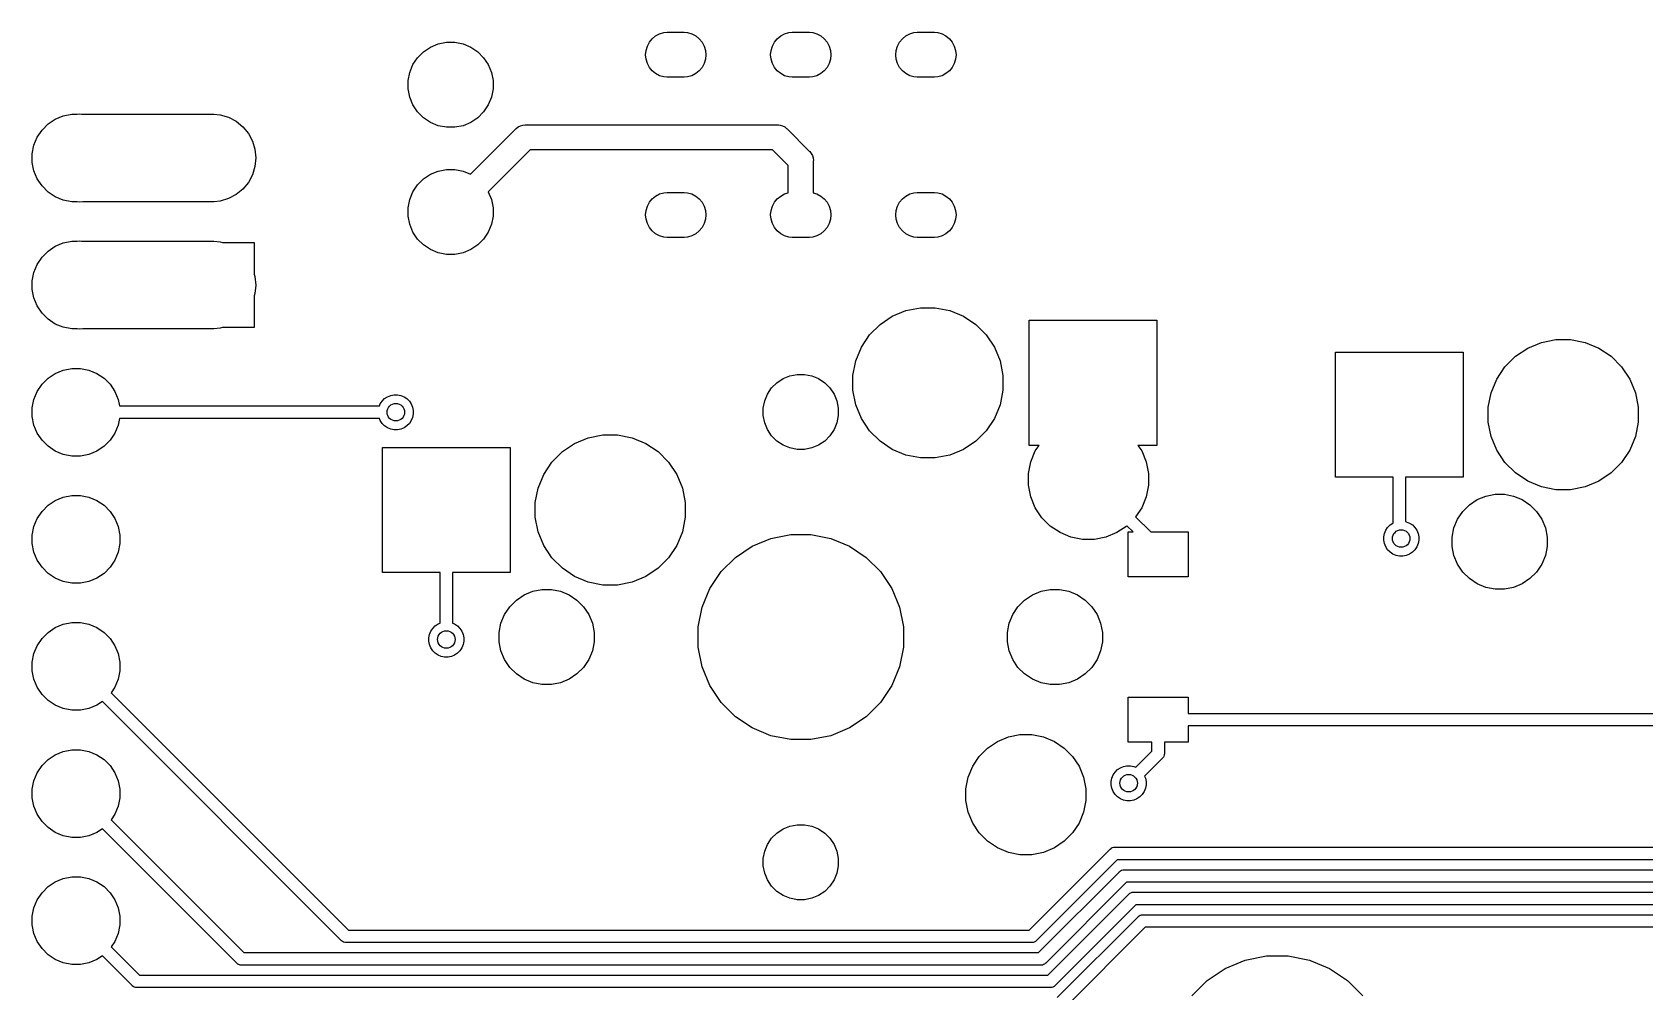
# Model space of a CAD drawing. Extents: x 70 to 347, y -163 to -55.
# Drawn here: x 88.3 to 120.53, y -74.47 to -55.3 of the extents above; entities that cross this region are included whole.
import ezdxf

# ---------------------------------------------------------------- set-up
doc = ezdxf.new("R2010")
doc.units = 0
doc.layers.add('BLACK', color=7, linetype='CONTINUOUS')

msp = doc.modelspace()

# ---------------------------------------------------------------- linework, layer by layer
at = {"layer": 'BLACK', "linetype": 'CONTINUOUS'}
for p, q in [((100.631, -55.4988), (100.688, -55.4303)), ((100.688, -55.4303), (100.756, -55.374)), ((100.756, -55.374), (100.834, -55.3322)), ((100.834, -55.3322), (100.919, -55.3065)), ((100.919, -55.3065), (100.985, -55.3)), ((100.985, -55.3), (101.329, -55.3)), ((101.329, -55.3), (101.396, -55.3065)), ((101.396, -55.3065), (101.48, -55.3322)), ((101.48, -55.3322), (101.559, -55.374)), ((101.559, -55.374), (101.627, -55.4303)), ((101.627, -55.4303), (101.683, -55.4988)), ((103.131, -55.4988), (103.188, -55.4303)), ((103.188, -55.4303), (103.256, -55.374)), ((103.256, -55.374), (103.334, -55.3322)), ((103.334, -55.3322), (103.419, -55.3065)), ((103.419, -55.3065), (103.485, -55.3)), ((103.485, -55.3), (103.829, -55.3)), ((103.829, -55.3), (103.896, -55.3065)), ((103.896, -55.3065), (103.98, -55.3322)), ((103.98, -55.3322), (104.059, -55.374)), ((104.059, -55.374), (104.127, -55.4303)), ((104.127, -55.4303), (104.183, -55.4988)), ((105.631, -55.4988), (105.688, -55.4303)), ((105.688, -55.4303), (105.756, -55.374)), ((105.756, -55.374), (105.834, -55.3322)), ((105.834, -55.3322), (105.919, -55.3065)), ((105.919, -55.3065), (105.985, -55.3)), ((105.985, -55.3), (106.329, -55.3)), ((106.329, -55.3), (106.396, -55.3065)), ((106.396, -55.3065), (106.48, -55.3322)), ((106.48, -55.3322), (106.559, -55.374)), ((106.559, -55.374), (106.627, -55.4303)), ((106.627, -55.4303), (106.683, -55.4988)), ((95.9972, -55.8082), (96.1155, -55.6898)), ((96.1155, -55.6898), (96.2548, -55.5967)), ((96.2548, -55.5967), (96.4095, -55.5327)), ((96.4095, -55.5327), (96.5737, -55.5)), ((96.5737, -55.5), (96.7411, -55.5)), ((96.7411, -55.5), (96.9053, -55.5327)), ((96.9053, -55.5327), (97.06, -55.5967)), ((97.06, -55.5967), (97.1992, -55.6898)), ((97.1992, -55.6898), (97.3176, -55.8082)), ((100.555, -55.75), (100.564, -55.6618)), ((100.564, -55.8382), (100.555, -55.75)), ((100.564, -55.6618), (100.59, -55.577)), ((100.59, -55.577), (100.631, -55.4988)), ((101.683, -55.4988), (101.725, -55.577)), ((101.725, -55.577), (101.751, -55.6618)), ((101.751, -55.6618), (101.76, -55.75)), ((101.76, -55.75), (101.751, -55.8382)), ((103.055, -55.75), (103.064, -55.6618)), ((103.064, -55.8382), (103.055, -55.75)), ((103.064, -55.6618), (103.09, -55.577)), ((103.09, -55.577), (103.131, -55.4988)), ((104.183, -55.4988), (104.225, -55.577)), ((104.225, -55.577), (104.251, -55.6618)), ((104.251, -55.6618), (104.26, -55.75)), ((104.26, -55.75), (104.251, -55.8382)), ((105.555, -55.75), (105.564, -55.6618)), ((105.564, -55.8382), (105.555, -55.75)), ((105.564, -55.6618), (105.59, -55.577)), ((105.59, -55.577), (105.631, -55.4988)), ((106.683, -55.4988), (106.725, -55.577)), ((106.725, -55.577), (106.751, -55.6618)), ((106.751, -55.6618), (106.76, -55.75)), ((106.76, -55.75), (106.751, -55.8382)), ((95.8401, -56.1021), (95.9041, -55.9474)), ((95.9041, -55.9474), (95.9972, -55.8082)), ((97.3176, -55.8082), (97.4106, -55.9474)), ((97.4106, -55.9474), (97.4747, -56.1021)), ((100.59, -55.923), (100.564, -55.8382)), ((100.631, -56.0012), (100.59, -55.923)), ((100.688, -56.0697), (100.631, -56.0012)), ((100.756, -56.126), (100.688, -56.0697)), ((101.627, -56.0697), (101.559, -56.126)), ((101.683, -56.0012), (101.627, -56.0697)), ((101.725, -55.923), (101.683, -56.0012)), ((101.751, -55.8382), (101.725, -55.923)), ((103.09, -55.923), (103.064, -55.8382)), ((103.131, -56.0012), (103.09, -55.923)), ((103.188, -56.0697), (103.131, -56.0012)), ((103.256, -56.126), (103.188, -56.0697)), ((104.127, -56.0697), (104.059, -56.126)), ((104.183, -56.0012), (104.127, -56.0697)), ((104.225, -55.923), (104.183, -56.0012)), ((104.251, -55.8382), (104.225, -55.923)), ((105.59, -55.923), (105.564, -55.8382)), ((105.631, -56.0012), (105.59, -55.923)), ((105.688, -56.0697), (105.631, -56.0012)), ((105.756, -56.126), (105.688, -56.0697)), ((106.627, -56.0697), (106.559, -56.126)), ((106.683, -56.0012), (106.627, -56.0697)), ((106.725, -55.923), (106.683, -56.0012)), ((106.751, -55.8382), (106.725, -55.923)), ((95.8074, -56.2663), (95.8401, -56.1021)), ((95.8074, -56.4337), (95.8074, -56.2663)), ((97.4747, -56.1021), (97.5074, -56.2663)), ((97.5074, -56.2663), (97.5074, -56.4337)), ((100.834, -56.1678), (100.756, -56.126)), ((100.919, -56.1935), (100.834, -56.1678)), ((100.985, -56.2), (100.919, -56.1935)), ((101.329, -56.2), (100.985, -56.2)), ((101.396, -56.1935), (101.329, -56.2)), ((101.48, -56.1678), (101.396, -56.1935)), ((101.559, -56.126), (101.48, -56.1678)), ((103.334, -56.1678), (103.256, -56.126)), ((103.419, -56.1935), (103.334, -56.1678)), ((103.485, -56.2), (103.419, -56.1935)), ((103.829, -56.2), (103.485, -56.2)), ((103.896, -56.1935), (103.829, -56.2)), ((103.98, -56.1678), (103.896, -56.1935)), ((104.059, -56.126), (103.98, -56.1678)), ((105.834, -56.1678), (105.756, -56.126)), ((105.919, -56.1935), (105.834, -56.1678)), ((105.985, -56.2), (105.919, -56.1935)), ((106.329, -56.2), (105.985, -56.2)), ((106.396, -56.1935), (106.329, -56.2)), ((106.48, -56.1678), (106.396, -56.1935)), ((106.559, -56.126), (106.48, -56.1678)), ((95.8401, -56.5979), (95.8074, -56.4337)), ((95.9041, -56.7526), (95.8401, -56.5979)), ((97.4747, -56.5979), (97.4106, -56.7526)), ((97.5074, -56.4337), (97.4747, -56.5979)), ((88.6128, -57.133), (88.7563, -57.0371)), ((88.7563, -57.0371), (88.9158, -56.9711)), ((88.9158, -56.9711), (89.0851, -56.9374)), ((89.0851, -56.9374), (89.1708, -56.9374)), ((89.1708, -56.9374), (89.1962, -56.9349)), ((89.1962, -56.9349), (89.2392, -56.9307)), ((89.1962, -56.9349), (89.1962, -56.9349)), ((89.2392, -56.9307), (89.2823, -56.9349)), ((89.2823, -56.9349), (91.9254, -56.9349)), ((91.9254, -56.9349), (92.0542, -56.9476)), ((92.0542, -56.9476), (92.2194, -56.9977)), ((92.2194, -56.9977), (92.3716, -57.0791)), ((95.9972, -56.8918), (95.9041, -56.7526)), ((96.1155, -57.0102), (95.9972, -56.8918)), ((96.2548, -57.1033), (96.1155, -57.0102)), ((97.1992, -57.0102), (97.06, -57.1033)), ((97.3176, -56.8918), (97.1992, -57.0102)), ((97.4106, -56.7526), (97.3176, -56.8918)), ((88.3948, -57.3986), (88.4907, -57.2551)), ((88.4907, -57.2551), (88.6128, -57.133)), ((92.3716, -57.0791), (92.505, -57.1886)), ((92.505, -57.1886), (92.6145, -57.322)), ((92.6145, -57.322), (92.6959, -57.4742)), ((96.4095, -57.1673), (96.2548, -57.1033)), ((96.5737, -57.2), (96.4095, -57.1673)), ((96.7411, -57.2), (96.5737, -57.2)), ((96.9053, -57.1673), (96.7411, -57.2)), ((97.06, -57.1033), (96.9053, -57.1673)), ((97.058, -58.1359), (97.9619, -57.2319)), ((97.9619, -57.2319), (97.9698, -57.2224)), ((97.9698, -57.2224), (98.0078, -57.1911)), ((98.0078, -57.1911), (98.0513, -57.1679)), ((98.0513, -57.1679), (98.0545, -57.1669)), ((98.0545, -57.1669), (98.0984, -57.1536)), ((98.0984, -57.1536), (98.1474, -57.1488)), ((98.1474, -57.1488), (98.1597, -57.15)), ((98.1597, -57.15), (103.184, -57.15)), ((103.184, -57.15), (103.196, -57.1488)), ((103.196, -57.1488), (103.209, -57.15)), ((103.209, -57.15), (103.245, -57.1536)), ((103.245, -57.1536), (103.293, -57.1679)), ((103.293, -57.1679), (103.336, -57.1911)), ((103.336, -57.1911), (103.374, -57.2224)), ((103.374, -57.2224), (103.382, -57.2319)), ((103.382, -57.2319), (103.825, -57.6755)), ((88.2951, -57.7274), (88.3288, -57.5581)), ((88.3288, -57.5581), (88.3948, -57.3986)), ((92.6959, -57.4742), (92.746, -57.6394)), ((92.746, -57.6394), (92.7629, -57.8112)), ((98.2509, -57.65), (97.4115, -58.4894)), ((103.093, -57.65), (98.2509, -57.65)), ((103.407, -57.9645), (103.093, -57.65)), ((103.825, -57.6755), (103.835, -57.6834)), ((103.835, -57.6834), (103.866, -57.721)), ((88.2951, -57.9), (88.2951, -57.7274)), ((88.3288, -58.0693), (88.2951, -57.9)), ((92.746, -57.983), (92.6959, -58.1482)), ((92.7629, -57.8112), (92.746, -57.983)), ((103.407, -58.5101), (103.407, -57.9645)), ((103.866, -57.721), (103.866, -57.7214)), ((103.866, -57.7214), (103.889, -57.7649)), ((103.889, -57.7649), (103.904, -57.812)), ((103.904, -57.812), (103.909, -57.861)), ((103.909, -57.861), (103.907, -57.8733)), ((103.907, -57.8733), (103.907, -58.5101)), ((88.3948, -58.2288), (88.3288, -58.0693)), ((88.4907, -58.3723), (88.3948, -58.2288)), ((92.6145, -58.3004), (92.505, -58.4338)), ((92.6959, -58.1482), (92.6145, -58.3004)), ((95.9972, -58.3482), (96.1155, -58.2298)), ((96.1155, -58.2298), (96.2548, -58.1367)), ((96.2548, -58.1367), (96.4095, -58.0727)), ((96.4095, -58.0727), (96.5737, -58.04)), ((96.5737, -58.04), (96.7411, -58.04)), ((96.7411, -58.04), (96.9053, -58.0727)), ((96.9053, -58.0727), (97.058, -58.1359)), ((88.6128, -58.4944), (88.4907, -58.3723)), ((88.7563, -58.5903), (88.6128, -58.4944)), ((88.9158, -58.6563), (88.7563, -58.5903)), ((89.0851, -58.69), (88.9158, -58.6563)), ((92.2194, -58.6247), (92.0542, -58.6748)), ((92.3716, -58.5433), (92.2194, -58.6247)), ((92.505, -58.4338), (92.3716, -58.5433)), ((95.8074, -58.8063), (95.8401, -58.6421)), ((95.8401, -58.6421), (95.9041, -58.4874)), ((95.9041, -58.4874), (95.9972, -58.3482)), ((97.4115, -58.4894), (97.4747, -58.6421)), ((97.4747, -58.6421), (97.5074, -58.8063)), ((100.631, -58.6988), (100.688, -58.6303)), ((100.688, -58.6303), (100.756, -58.574)), ((100.756, -58.574), (100.834, -58.5322)), ((100.834, -58.5322), (100.919, -58.5065)), ((100.919, -58.5065), (100.985, -58.5)), ((100.985, -58.5), (101.329, -58.5)), ((101.329, -58.5), (101.396, -58.5065)), ((101.396, -58.5065), (101.48, -58.5322)), ((101.48, -58.5322), (101.559, -58.574)), ((101.559, -58.574), (101.627, -58.6303)), ((101.627, -58.6303), (101.683, -58.6988)), ((103.131, -58.6988), (103.188, -58.6303)), ((103.188, -58.6303), (103.256, -58.574)), ((103.256, -58.574), (103.334, -58.5322)), ((103.334, -58.5322), (103.407, -58.5101)), ((103.907, -58.5101), (103.98, -58.5322)), ((103.98, -58.5322), (104.059, -58.574)), ((104.059, -58.574), (104.127, -58.6303)), ((104.127, -58.6303), (104.183, -58.6988)), ((105.631, -58.6988), (105.688, -58.6303)), ((105.688, -58.6303), (105.756, -58.574)), ((105.756, -58.574), (105.834, -58.5322)), ((105.834, -58.5322), (105.919, -58.5065)), ((105.919, -58.5065), (105.985, -58.5)), ((105.985, -58.5), (106.329, -58.5)), ((106.329, -58.5), (106.396, -58.5065)), ((106.396, -58.5065), (106.48, -58.5322)), ((106.48, -58.5322), (106.559, -58.574)), ((106.559, -58.574), (106.627, -58.6303)), ((106.627, -58.6303), (106.683, -58.6988)), ((89.1937, -58.69), (89.0851, -58.69)), ((89.2367, -58.6942), (89.1937, -58.69)), ((89.3051, -58.6875), (89.2367, -58.6942)), ((91.9254, -58.6875), (89.3051, -58.6875)), ((92.0542, -58.6748), (91.9254, -58.6875)), ((95.8074, -58.9737), (95.8074, -58.8063)), ((95.8401, -59.1379), (95.8074, -58.9737)), ((97.5074, -58.9737), (97.4747, -59.1379)), ((97.5074, -58.8063), (97.5074, -58.9737)), ((100.555, -58.95), (100.564, -58.8618)), ((100.564, -59.0382), (100.555, -58.95)), ((100.564, -58.8618), (100.59, -58.777)), ((100.59, -58.777), (100.631, -58.6988)), ((101.683, -58.6988), (101.725, -58.777)), ((101.725, -58.777), (101.751, -58.8618)), ((101.751, -58.8618), (101.76, -58.95)), ((101.76, -58.95), (101.751, -59.0382)), ((103.055, -58.95), (103.064, -58.8618)), ((103.064, -59.0382), (103.055, -58.95)), ((103.064, -58.8618), (103.09, -58.777)), ((103.09, -58.777), (103.131, -58.6988)), ((104.183, -58.6988), (104.225, -58.777)), ((104.225, -58.777), (104.251, -58.8618)), ((104.251, -58.8618), (104.26, -58.95)), ((104.26, -58.95), (104.251, -59.0382)), ((105.555, -58.95), (105.564, -58.8618)), ((105.564, -59.0382), (105.555, -58.95)), ((105.564, -58.8618), (105.59, -58.777)), ((105.59, -58.777), (105.631, -58.6988)), ((106.683, -58.6988), (106.725, -58.777)), ((106.725, -58.777), (106.751, -58.8618)), ((106.751, -58.8618), (106.76, -58.95)), ((106.76, -58.95), (106.751, -59.0382)), ((95.9041, -59.2926), (95.8401, -59.1379)), ((95.9972, -59.4318), (95.9041, -59.2926)), ((97.4106, -59.2926), (97.3176, -59.4318)), ((97.4747, -59.1379), (97.4106, -59.2926)), ((100.59, -59.123), (100.564, -59.0382)), ((100.631, -59.2012), (100.59, -59.123)), ((100.688, -59.2697), (100.631, -59.2012)), ((100.756, -59.326), (100.688, -59.2697)), ((101.627, -59.2697), (101.559, -59.326)), ((101.683, -59.2012), (101.627, -59.2697)), ((101.725, -59.123), (101.683, -59.2012)), ((101.751, -59.0382), (101.725, -59.123)), ((103.09, -59.123), (103.064, -59.0382)), ((103.131, -59.2012), (103.09, -59.123)), ((103.188, -59.2697), (103.131, -59.2012)), ((103.256, -59.326), (103.188, -59.2697)), ((104.127, -59.2697), (104.059, -59.326)), ((104.183, -59.2012), (104.127, -59.2697)), ((104.225, -59.123), (104.183, -59.2012)), ((104.251, -59.0382), (104.225, -59.123)), ((105.59, -59.123), (105.564, -59.0382)), ((105.631, -59.2012), (105.59, -59.123)), ((105.688, -59.2697), (105.631, -59.2012)), ((105.756, -59.326), (105.688, -59.2697)), ((106.627, -59.2697), (106.559, -59.326)), ((106.683, -59.2012), (106.627, -59.2697)), ((106.725, -59.123), (106.683, -59.2012)), ((106.751, -59.0382), (106.725, -59.123)), ((88.6128, -59.673), (88.7563, -59.5771)), ((88.7563, -59.5771), (88.9158, -59.5111)), ((88.9158, -59.5111), (89.0851, -59.4774)), ((89.0851, -59.4774), (89.1708, -59.4774)), ((89.1708, -59.4774), (89.1962, -59.4749)), ((89.1962, -59.4749), (89.2392, -59.4707)), ((89.1962, -59.4749), (89.1962, -59.4749)), ((89.2392, -59.4707), (89.2823, -59.4749)), ((89.2823, -59.4749), (91.9254, -59.4749)), ((91.9254, -59.4749), (92.0542, -59.4876)), ((92.0542, -59.4876), (92.0991, -59.5012)), ((92.0991, -59.5012), (92.7324, -59.5012)), ((92.7324, -59.5012), (92.7324, -60.1345)), ((96.1155, -59.5502), (95.9972, -59.4318)), ((96.2548, -59.6433), (96.1155, -59.5502)), ((97.1992, -59.5502), (97.06, -59.6433)), ((97.3176, -59.4318), (97.1992, -59.5502)), ((100.834, -59.3678), (100.756, -59.326)), ((100.919, -59.3935), (100.834, -59.3678)), ((100.985, -59.4), (100.919, -59.3935)), ((101.329, -59.4), (100.985, -59.4)), ((101.396, -59.3935), (101.329, -59.4)), ((101.48, -59.3678), (101.396, -59.3935)), ((101.559, -59.326), (101.48, -59.3678)), ((103.334, -59.3678), (103.256, -59.326)), ((103.419, -59.3935), (103.334, -59.3678)), ((103.485, -59.4), (103.419, -59.3935)), ((103.829, -59.4), (103.485, -59.4)), ((103.896, -59.3935), (103.829, -59.4)), ((103.98, -59.3678), (103.896, -59.3935)), ((104.059, -59.326), (103.98, -59.3678)), ((105.834, -59.3678), (105.756, -59.326)), ((105.919, -59.3935), (105.834, -59.3678)), ((105.985, -59.4), (105.919, -59.3935)), ((106.329, -59.4), (105.985, -59.4)), ((106.396, -59.3935), (106.329, -59.4)), ((106.48, -59.3678), (106.396, -59.3935)), ((106.559, -59.326), (106.48, -59.3678)), ((88.3288, -60.0981), (88.3948, -59.9386)), ((88.3948, -59.9386), (88.4907, -59.7951)), ((88.4907, -59.7951), (88.6128, -59.673)), ((96.4095, -59.7073), (96.2548, -59.6433)), ((96.5737, -59.74), (96.4095, -59.7073)), ((96.7411, -59.74), (96.5737, -59.74)), ((96.9053, -59.7073), (96.7411, -59.74)), ((97.06, -59.6433), (96.9053, -59.7073)), ((88.2951, -60.2674), (88.3288, -60.0981)), ((88.2951, -60.44), (88.2951, -60.2674)), ((92.7324, -60.1345), (92.746, -60.1794)), ((92.746, -60.1794), (92.7629, -60.3512)), ((88.3288, -60.6093), (88.2951, -60.44)), ((92.746, -60.523), (92.7324, -60.5679)), ((92.7324, -60.5679), (92.7324, -61.2012)), ((92.7629, -60.3512), (92.746, -60.523)), ((88.3948, -60.7688), (88.3288, -60.6093)), ((88.4907, -60.9123), (88.3948, -60.7688)), ((88.6128, -61.0344), (88.4907, -60.9123)), ((105.487, -60.9769), (105.76, -60.8638)), ((105.76, -60.8638), (106.05, -60.8062)), ((106.05, -60.8062), (106.345, -60.8062)), ((106.345, -60.8062), (106.635, -60.8638)), ((106.635, -60.8638), (106.908, -60.9769)), ((88.7563, -61.1303), (88.6128, -61.0344)), ((88.9158, -61.1963), (88.7563, -61.1303)), ((89.0851, -61.23), (88.9158, -61.1963)), ((89.1937, -61.23), (89.0851, -61.23)), ((89.2367, -61.2342), (89.1937, -61.23)), ((89.3051, -61.2275), (89.2367, -61.2342)), ((91.9254, -61.2275), (89.3051, -61.2275)), ((92.0542, -61.2148), (91.9254, -61.2275)), ((92.0991, -61.2012), (92.0542, -61.2148)), ((92.7324, -61.2012), (92.0991, -61.2012)), ((105.032, -61.35), (105.241, -61.1411)), ((105.241, -61.1411), (105.487, -60.9769)), ((106.908, -60.9769), (107.154, -61.1411)), ((107.154, -61.1411), (107.363, -61.35)), ((108.224, -63.5562), (108.224, -61.0562)), ((108.224, -61.0562), (110.774, -61.0562)), ((110.774, -61.0562), (110.774, -63.5562)), ((104.868, -61.5957), (105.032, -61.35)), ((107.363, -61.35), (107.527, -61.5957)), ((118.187, -61.6119), (118.46, -61.4989)), ((118.46, -61.4989), (118.75, -61.4412)), ((118.75, -61.4412), (119.045, -61.4412)), ((119.045, -61.4412), (119.335, -61.4989)), ((119.335, -61.4989), (119.608, -61.6119)), ((104.697, -62.1585), (104.755, -61.8687)), ((104.755, -61.8687), (104.868, -61.5957)), ((107.527, -61.5957), (107.64, -61.8687)), ((107.64, -61.8687), (107.697, -62.1585)), ((114.347, -64.1912), (114.347, -61.6912)), ((114.347, -61.6912), (116.897, -61.6912)), ((116.897, -61.6912), (116.897, -64.1912)), ((117.732, -61.985), (117.941, -61.7761)), ((117.941, -61.7761), (118.187, -61.6119)), ((119.608, -61.6119), (119.854, -61.7761)), ((119.854, -61.7761), (120.063, -61.985)), ((88.6128, -62.213), (88.7563, -62.1171)), ((88.7563, -62.1171), (88.9158, -62.0511)), ((88.9158, -62.0511), (89.0851, -62.0174)), ((89.0851, -62.0174), (89.2577, -62.0174)), ((89.2577, -62.0174), (89.427, -62.0511)), ((89.427, -62.0511), (89.5865, -62.1171)), ((89.5865, -62.1171), (89.73, -62.213)), ((103.302, -62.2216), (103.439, -62.165)), ((103.439, -62.165), (103.584, -62.1362)), ((103.584, -62.1362), (103.731, -62.1362)), ((103.731, -62.1362), (103.876, -62.165)), ((103.876, -62.165), (104.013, -62.2216)), ((104.697, -62.4539), (104.697, -62.1585)), ((107.697, -62.1585), (107.697, -62.4539)), ((117.568, -62.2307), (117.732, -61.985)), ((120.063, -61.985), (120.227, -62.2307)), ((88.3288, -62.6381), (88.3948, -62.4786)), ((88.3948, -62.4786), (88.4907, -62.3351)), ((88.4907, -62.3351), (88.6128, -62.213)), ((89.73, -62.213), (89.8521, -62.3351)), ((89.8521, -62.3351), (89.948, -62.4786)), ((89.948, -62.4786), (90.014, -62.6381)), ((102.993, -62.5309), (103.075, -62.4081)), ((103.075, -62.4081), (103.179, -62.3036)), ((103.179, -62.3036), (103.302, -62.2216)), ((104.013, -62.2216), (104.135, -62.3036)), ((104.135, -62.3036), (104.24, -62.4081)), ((104.24, -62.4081), (104.322, -62.5309)), ((104.755, -62.7437), (104.697, -62.4539)), ((107.697, -62.4539), (107.64, -62.7437)), ((117.397, -62.7935), (117.455, -62.5037)), ((117.455, -62.5037), (117.568, -62.2307)), ((120.227, -62.2307), (120.34, -62.5037)), ((120.34, -62.5037), (120.397, -62.7935)), ((88.2951, -62.8074), (88.3288, -62.6381)), ((88.2951, -62.98), (88.2951, -62.8074)), ((90.014, -62.6381), (90.04, -62.7687)), ((90.04, -62.7687), (95.2353, -62.7687)), ((95.2353, -62.7687), (95.2522, -62.7279)), ((95.2522, -62.7279), (95.2905, -62.6706)), ((95.2905, -62.6706), (95.3392, -62.6218)), ((95.3392, -62.6218), (95.3966, -62.5835)), ((95.3966, -62.5835), (95.4603, -62.5572)), ((95.4603, -62.5572), (95.5279, -62.5437)), ((95.5279, -62.5437), (95.5968, -62.5437)), ((95.5968, -62.5437), (95.6644, -62.5572)), ((95.6644, -62.5572), (95.7281, -62.5835)), ((95.7281, -62.5835), (95.7855, -62.6218)), ((95.7855, -62.6218), (95.8342, -62.6706)), ((95.8342, -62.6706), (95.8725, -62.7279)), ((95.8725, -62.7279), (95.8989, -62.7916)), ((95.8989, -62.7916), (95.9123, -62.8592)), ((102.907, -62.8123), (102.936, -62.6674)), ((102.907, -62.9601), (102.907, -62.8123)), ((102.936, -62.6674), (102.993, -62.5309)), ((104.322, -62.5309), (104.379, -62.6674)), ((104.379, -62.6674), (104.407, -62.8123)), ((104.407, -62.8123), (104.407, -62.9601)), ((104.868, -63.0167), (104.755, -62.7437)), ((107.64, -62.7437), (107.527, -63.0167)), ((117.397, -63.0889), (117.397, -62.7935)), ((120.397, -62.7935), (120.397, -63.0889)), ((88.3288, -63.1493), (88.2951, -62.98)), ((88.3948, -63.3088), (88.3288, -63.1493)), ((90.014, -63.1493), (89.948, -63.3088)), ((90.04, -63.0187), (90.014, -63.1493)), ((95.2353, -63.0187), (90.04, -63.0187)), ((95.2522, -63.0595), (95.2353, -63.0187)), ((95.2905, -63.1168), (95.2522, -63.0595)), ((95.3392, -63.1656), (95.2905, -63.1168)), ((95.3966, -63.2039), (95.3392, -63.1656)), ((95.7855, -63.1656), (95.7281, -63.2039)), ((95.8342, -63.1168), (95.7855, -63.1656)), ((95.8725, -63.0595), (95.8342, -63.1168)), ((95.8989, -62.9958), (95.8725, -63.0595)), ((95.9123, -62.9282), (95.8989, -62.9958)), ((95.9123, -62.8592), (95.9123, -62.9282)), ((102.936, -63.105), (102.907, -62.9601)), ((102.993, -63.2415), (102.936, -63.105)), ((104.379, -63.105), (104.322, -63.2415)), ((104.407, -62.9601), (104.379, -63.105)), ((105.032, -63.2624), (104.868, -63.0167)), ((107.527, -63.0167), (107.363, -63.2624)), ((117.455, -63.3787), (117.397, -63.0889)), ((120.397, -63.0889), (120.34, -63.3787)), ((88.4907, -63.4523), (88.3948, -63.3088)), ((88.6128, -63.5744), (88.4907, -63.4523)), ((89.8521, -63.4523), (89.73, -63.5744)), ((89.948, -63.3088), (89.8521, -63.4523)), ((95.4603, -63.2303), (95.3966, -63.2039)), ((95.5279, -63.2437), (95.4603, -63.2303)), ((95.5968, -63.2437), (95.5279, -63.2437)), ((95.6644, -63.2303), (95.5968, -63.2437)), ((95.7281, -63.2039), (95.6644, -63.2303)), ((99.1369, -63.5169), (99.4099, -63.4038)), ((99.4099, -63.4038), (99.6997, -63.3462)), ((99.6997, -63.3462), (99.9951, -63.3462)), ((99.9951, -63.3462), (100.285, -63.4038)), ((100.285, -63.4038), (100.558, -63.5169)), ((103.075, -63.3643), (102.993, -63.2415)), ((103.179, -63.4688), (103.075, -63.3643)), ((103.302, -63.5508), (103.179, -63.4688)), ((104.135, -63.4688), (104.013, -63.5508)), ((104.24, -63.3643), (104.135, -63.4688)), ((104.322, -63.2415), (104.24, -63.3643)), ((105.241, -63.4713), (105.032, -63.2624)), ((105.487, -63.6355), (105.241, -63.4713)), ((107.154, -63.4713), (106.908, -63.6355)), ((107.363, -63.2624), (107.154, -63.4713)), ((117.568, -63.6517), (117.455, -63.3787)), ((120.34, -63.3787), (120.227, -63.6517)), ((88.7563, -63.6703), (88.6128, -63.5744)), ((88.9158, -63.7363), (88.7563, -63.6703)), ((89.0851, -63.77), (88.9158, -63.7363)), ((89.2577, -63.77), (89.0851, -63.77)), ((89.427, -63.7363), (89.2577, -63.77)), ((89.5865, -63.6703), (89.427, -63.7363)), ((89.73, -63.5744), (89.5865, -63.6703)), ((95.2974, -66.0962), (95.2974, -63.5962)), ((95.2974, -63.5962), (97.8474, -63.5962)), ((97.8474, -63.5962), (97.8474, -66.0962)), ((98.6823, -63.89), (98.8912, -63.6811)), ((98.8912, -63.6811), (99.1369, -63.5169)), ((100.558, -63.5169), (100.804, -63.6811)), ((100.804, -63.6811), (101.013, -63.89)), ((103.439, -63.6074), (103.302, -63.5508)), ((103.584, -63.6362), (103.439, -63.6074)), ((103.731, -63.6362), (103.584, -63.6362)), ((103.876, -63.6074), (103.731, -63.6362)), ((104.013, -63.5508), (103.876, -63.6074)), ((105.76, -63.7486), (105.487, -63.6355)), ((106.05, -63.8062), (105.76, -63.7486)), ((106.345, -63.8062), (106.05, -63.8062)), ((106.635, -63.7486), (106.345, -63.8062)), ((106.908, -63.6355), (106.635, -63.7486)), ((108.419, -63.5562), (108.224, -63.5562)), ((108.254, -63.8862), (108.344, -63.6678)), ((108.344, -63.6678), (108.419, -63.5562)), ((110.774, -63.5562), (110.396, -63.5562)), ((110.396, -63.5562), (110.471, -63.6678)), ((110.471, -63.6678), (110.561, -63.8862)), ((117.732, -63.8974), (117.568, -63.6517)), ((120.227, -63.6517), (120.063, -63.8974)), ((98.405, -64.4087), (98.5181, -64.1357)), ((98.5181, -64.1357), (98.6823, -63.89)), ((101.013, -63.89), (101.177, -64.1357)), ((101.177, -64.1357), (101.29, -64.4087)), ((108.207, -64.118), (108.254, -63.8862)), ((108.207, -64.3544), (108.207, -64.118)), ((110.561, -63.8862), (110.607, -64.118)), ((110.607, -64.118), (110.607, -64.3544)), ((117.941, -64.1063), (117.732, -63.8974)), ((118.187, -64.2705), (117.941, -64.1063)), ((119.854, -64.1063), (119.608, -64.2705)), ((120.063, -63.8974), (119.854, -64.1063)), ((98.3474, -64.6985), (98.405, -64.4087)), ((101.29, -64.4087), (101.347, -64.6985)), ((108.254, -64.5862), (108.207, -64.3544)), ((110.607, -64.3544), (110.561, -64.5862)), ((115.497, -64.1912), (114.347, -64.1912)), ((115.497, -65.1058), (115.497, -64.1912)), ((116.897, -64.1912), (115.747, -64.1912)), ((115.747, -64.1912), (115.747, -65.0785)), ((118.46, -64.3836), (118.187, -64.2705)), ((118.75, -64.4412), (118.46, -64.3836)), ((119.045, -64.4412), (118.75, -64.4412)), ((119.335, -64.3836), (119.045, -64.4412)), ((119.608, -64.2705), (119.335, -64.3836)), ((88.4907, -64.8751), (88.6128, -64.753)), ((88.6128, -64.753), (88.7563, -64.6571)), ((88.7563, -64.6571), (88.9158, -64.5911)), ((88.9158, -64.5911), (89.0851, -64.5574)), ((89.0851, -64.5574), (89.2577, -64.5574)), ((89.2577, -64.5574), (89.427, -64.5911)), ((89.427, -64.5911), (89.5865, -64.6571)), ((89.5865, -64.6571), (89.73, -64.753)), ((89.73, -64.753), (89.8521, -64.8751)), ((98.3474, -64.9939), (98.3474, -64.6985)), ((101.347, -64.6985), (101.347, -64.9939)), ((108.344, -64.8046), (108.254, -64.5862)), ((110.561, -64.5862), (110.471, -64.8046)), ((116.889, -64.8756), (117.022, -64.7433)), ((117.022, -64.7433), (117.177, -64.6393)), ((117.177, -64.6393), (117.35, -64.5677)), ((117.35, -64.5677), (117.534, -64.5312)), ((117.534, -64.5312), (117.721, -64.5312)), ((117.721, -64.5312), (117.904, -64.5677)), ((117.904, -64.5677), (118.077, -64.6393)), ((118.077, -64.6393), (118.233, -64.7433)), ((118.233, -64.7433), (118.365, -64.8756)), ((88.3288, -65.1781), (88.3948, -65.0186)), ((88.3948, -65.0186), (88.4907, -64.8751)), ((89.8521, -64.8751), (89.948, -65.0186)), ((89.948, -65.0186), (90.014, -65.1781)), ((98.405, -65.2837), (98.3474, -64.9939)), ((101.347, -64.9939), (101.29, -65.2837)), ((108.475, -65.0012), (108.344, -64.8046)), ((108.642, -65.1683), (108.475, -65.0012)), ((110.471, -64.8046), (110.351, -64.9841)), ((110.351, -64.9841), (110.653, -65.2862)), ((115.436, -65.1458), (115.493, -65.1075)), ((115.493, -65.1075), (115.497, -65.1058)), ((115.747, -65.0785), (115.761, -65.0812)), ((115.761, -65.0812), (115.825, -65.1075)), ((115.825, -65.1075), (115.882, -65.1458)), ((116.714, -65.2041), (116.786, -65.0312)), ((116.786, -65.0312), (116.889, -64.8756)), ((118.365, -64.8756), (118.469, -65.0312)), ((118.469, -65.0312), (118.541, -65.2041)), ((88.2951, -65.3474), (88.3288, -65.1781)), ((88.2951, -65.52), (88.2951, -65.3474)), ((90.014, -65.1781), (90.0477, -65.3474)), ((90.0477, -65.3474), (90.0477, -65.52)), ((98.5181, -65.5567), (98.405, -65.2837)), ((101.29, -65.2837), (101.177, -65.5567)), ((102.686, -65.5695), (103.059, -65.415)), ((103.059, -65.415), (103.455, -65.3362)), ((103.455, -65.3362), (103.859, -65.3362)), ((103.859, -65.3362), (104.255, -65.415)), ((104.255, -65.415), (104.628, -65.5695)), ((108.839, -65.2996), (108.642, -65.1683)), ((109.057, -65.3901), (108.839, -65.2996)), ((109.289, -65.4362), (109.057, -65.3901)), ((109.757, -65.3901), (109.526, -65.4362)), ((109.976, -65.2996), (109.757, -65.3901)), ((110.172, -65.1683), (109.976, -65.2996)), ((110.177, -65.1637), (110.172, -65.1683)), ((110.299, -65.2862), (110.177, -65.1637)), ((110.201, -66.1862), (110.201, -65.2862)), ((110.201, -65.2862), (110.299, -65.2862)), ((110.653, -65.2862), (111.401, -65.2862)), ((111.401, -65.2862), (111.401, -66.1862)), ((115.309, -65.3832), (115.322, -65.3156)), ((115.309, -65.4522), (115.309, -65.3832)), ((115.322, -65.3156), (115.349, -65.2519)), ((115.349, -65.2519), (115.387, -65.1946)), ((115.387, -65.1946), (115.436, -65.1458)), ((115.882, -65.1458), (115.931, -65.1946)), ((115.931, -65.1946), (115.969, -65.2519)), ((115.969, -65.2519), (115.995, -65.3156)), ((115.995, -65.3156), (116.009, -65.3832)), ((116.009, -65.3832), (116.009, -65.4522)), ((116.677, -65.3876), (116.714, -65.2041)), ((116.677, -65.5748), (116.677, -65.3876)), ((118.541, -65.2041), (118.577, -65.3876)), ((118.577, -65.3876), (118.577, -65.5748)), ((88.3288, -65.6893), (88.2951, -65.52)), ((88.3948, -65.8488), (88.3288, -65.6893)), ((90.014, -65.6893), (89.948, -65.8488)), ((90.0477, -65.52), (90.014, -65.6893)), ((98.6823, -65.8024), (98.5181, -65.5567)), ((101.177, -65.5567), (101.013, -65.8024)), ((102.351, -65.7939), (102.686, -65.5695)), ((104.628, -65.5695), (104.964, -65.7939)), ((109.526, -65.4362), (109.289, -65.4362)), ((115.322, -65.5198), (115.309, -65.4522)), ((115.349, -65.5835), (115.322, -65.5198)), ((115.387, -65.6408), (115.349, -65.5835)), ((115.436, -65.6896), (115.387, -65.6408)), ((115.493, -65.7279), (115.436, -65.6896)), ((115.557, -65.7543), (115.493, -65.7279)), ((115.825, -65.7279), (115.761, -65.7543)), ((115.882, -65.6896), (115.825, -65.7279)), ((115.931, -65.6408), (115.882, -65.6896)), ((115.969, -65.5835), (115.931, -65.6408)), ((115.995, -65.5198), (115.969, -65.5835)), ((116.009, -65.4522), (115.995, -65.5198)), ((116.714, -65.7583), (116.677, -65.5748)), ((118.577, -65.5748), (118.541, -65.7583)), ((88.4907, -65.9923), (88.3948, -65.8488)), ((88.6128, -66.1144), (88.4907, -65.9923)), ((89.8521, -65.9923), (89.73, -66.1144)), ((89.948, -65.8488), (89.8521, -65.9923)), ((98.8912, -66.0113), (98.6823, -65.8024)), ((99.1369, -66.1755), (98.8912, -66.0113)), ((100.804, -66.0113), (100.558, -66.1755)), ((101.013, -65.8024), (100.804, -66.0113)), ((102.065, -66.0794), (102.351, -65.7939)), ((104.964, -65.7939), (105.25, -66.0794)), ((115.624, -65.7677), (115.557, -65.7543)), ((115.693, -65.7677), (115.624, -65.7677)), ((115.761, -65.7543), (115.693, -65.7677)), ((116.786, -65.9312), (116.714, -65.7583)), ((116.889, -66.0868), (116.786, -65.9312)), ((118.469, -65.9312), (118.365, -66.0868)), ((118.541, -65.7583), (118.469, -65.9312)), ((88.7563, -66.2103), (88.6128, -66.1144)), ((88.9158, -66.2763), (88.7563, -66.2103)), ((89.0851, -66.31), (88.9158, -66.2763)), ((89.2577, -66.31), (89.0851, -66.31)), ((89.427, -66.2763), (89.2577, -66.31)), ((89.5865, -66.2103), (89.427, -66.2763)), ((89.73, -66.1144), (89.5865, -66.2103)), ((96.4474, -66.0962), (95.2974, -66.0962)), ((96.4474, -67.1083), (96.4474, -66.0962)), ((97.8474, -66.0962), (96.6974, -66.0962)), ((96.6974, -66.0962), (96.6974, -67.1083)), ((99.4099, -66.2886), (99.1369, -66.1755)), ((99.6997, -66.3462), (99.4099, -66.2886)), ((99.9951, -66.3462), (99.6997, -66.3462)), ((100.285, -66.2886), (99.9951, -66.3462)), ((100.558, -66.1755), (100.285, -66.2886)), ((101.841, -66.4152), (102.065, -66.0794)), ((105.25, -66.0794), (105.474, -66.4152)), ((111.401, -66.1862), (110.201, -66.1862)), ((117.022, -66.2191), (116.889, -66.0868)), ((117.177, -66.3231), (117.022, -66.2191)), ((117.35, -66.3947), (117.177, -66.3231)), ((117.534, -66.4312), (117.35, -66.3947)), ((117.904, -66.3947), (117.721, -66.4312)), ((118.077, -66.3231), (117.904, -66.3947)), ((118.233, -66.2191), (118.077, -66.3231)), ((118.365, -66.0868), (118.233, -66.2191)), ((97.8395, -66.7806), (97.9718, -66.6483)), ((97.9718, -66.6483), (98.1274, -66.5443)), ((98.1274, -66.5443), (98.3003, -66.4727)), ((98.3003, -66.4727), (98.4838, -66.4362)), ((98.4838, -66.4362), (98.671, -66.4362)), ((98.671, -66.4362), (98.8545, -66.4727)), ((98.8545, -66.4727), (99.0274, -66.5443)), ((99.0274, -66.5443), (99.183, -66.6483)), ((99.183, -66.6483), (99.3153, -66.7806)), ((101.686, -66.7882), (101.841, -66.4152)), ((105.474, -66.4152), (105.629, -66.7882)), ((107.999, -66.7806), (108.132, -66.6483)), ((108.132, -66.6483), (108.287, -66.5443)), ((108.287, -66.5443), (108.46, -66.4727)), ((108.46, -66.4727), (108.644, -66.4362)), ((108.644, -66.4362), (108.831, -66.4362)), ((108.831, -66.4362), (109.014, -66.4727)), ((109.014, -66.4727), (109.187, -66.5443)), ((109.187, -66.5443), (109.343, -66.6483)), ((109.343, -66.6483), (109.475, -66.7806)), ((117.721, -66.4312), (117.534, -66.4312)), ((97.6639, -67.1091), (97.7355, -66.9362)), ((97.7355, -66.9362), (97.8395, -66.7806)), ((99.3153, -66.7806), (99.4193, -66.9362)), ((99.4193, -66.9362), (99.4909, -67.1091)), ((101.607, -67.1843), (101.686, -66.7882)), ((105.629, -66.7882), (105.707, -67.1843)), ((107.824, -67.1091), (107.896, -66.9362)), ((107.896, -66.9362), (107.999, -66.7806)), ((109.475, -66.7806), (109.579, -66.9362)), ((109.579, -66.9362), (109.651, -67.1091)), ((88.4907, -67.4151), (88.6128, -67.293)), ((88.6128, -67.293), (88.7563, -67.1971)), ((88.7563, -67.1971), (88.9158, -67.1311)), ((88.9158, -67.1311), (89.0851, -67.0974)), ((89.0851, -67.0974), (89.2577, -67.0974)), ((89.2577, -67.0974), (89.427, -67.1311)), ((89.427, -67.1311), (89.5865, -67.1971)), ((89.5865, -67.1971), (89.73, -67.293)), ((89.73, -67.293), (89.8521, -67.4151)), ((96.2224, -67.4009), (96.2358, -67.3333)), ((96.2358, -67.3333), (96.2622, -67.2696)), ((96.2622, -67.2696), (96.3005, -67.2123)), ((96.3005, -67.2123), (96.3493, -67.1635)), ((96.3493, -67.1635), (96.4066, -67.1252)), ((96.4066, -67.1252), (96.4474, -67.1083)), ((96.6974, -67.1083), (96.7382, -67.1252)), ((96.7382, -67.1252), (96.7955, -67.1635)), ((96.7955, -67.1635), (96.8443, -67.2123)), ((96.8443, -67.2123), (96.8826, -67.2696)), ((96.8826, -67.2696), (96.9089, -67.3333)), ((96.9089, -67.3333), (96.9224, -67.4009)), ((97.6274, -67.2926), (97.6639, -67.1091)), ((97.6274, -67.4798), (97.6274, -67.2926)), ((99.4909, -67.1091), (99.5274, -67.2926)), ((99.5274, -67.2926), (99.5274, -67.4798)), ((101.607, -67.5881), (101.607, -67.1843)), ((105.707, -67.1843), (105.707, -67.5881)), ((107.787, -67.2926), (107.824, -67.1091)), ((107.787, -67.4798), (107.787, -67.2926)), ((109.651, -67.1091), (109.687, -67.2926)), ((109.687, -67.2926), (109.687, -67.4798)), ((88.3288, -67.7181), (88.3948, -67.5586)), ((88.3948, -67.5586), (88.4907, -67.4151)), ((89.8521, -67.4151), (89.948, -67.5586)), ((89.948, -67.5586), (90.014, -67.7181)), ((96.2224, -67.4699), (96.2224, -67.4009)), ((96.2358, -67.5375), (96.2224, -67.4699)), ((96.2622, -67.6012), (96.2358, -67.5375)), ((96.3005, -67.6585), (96.2622, -67.6012)), ((96.3493, -67.7073), (96.3005, -67.6585)), ((96.8443, -67.6585), (96.7955, -67.7073)), ((96.8826, -67.6012), (96.8443, -67.6585)), ((96.9089, -67.5375), (96.8826, -67.6012)), ((96.9224, -67.4699), (96.9089, -67.5375)), ((96.9224, -67.4009), (96.9224, -67.4699)), ((97.6639, -67.6633), (97.6274, -67.4798)), ((97.7355, -67.8362), (97.6639, -67.6633)), ((99.4909, -67.6633), (99.4193, -67.8362)), ((99.5274, -67.4798), (99.4909, -67.6633)), ((101.686, -67.9842), (101.607, -67.5881)), ((105.707, -67.5881), (105.629, -67.9842)), ((107.824, -67.6633), (107.787, -67.4798)), ((107.896, -67.8362), (107.824, -67.6633)), ((109.651, -67.6633), (109.579, -67.8362)), ((109.687, -67.4798), (109.651, -67.6633)), ((88.2951, -67.8874), (88.3288, -67.7181)), ((88.2951, -68.06), (88.2951, -67.8874)), ((90.014, -67.7181), (90.0477, -67.8874)), ((90.0477, -67.8874), (90.0477, -68.06)), ((96.4066, -67.7456), (96.3493, -67.7073)), ((96.4703, -67.772), (96.4066, -67.7456)), ((96.5379, -67.7854), (96.4703, -67.772)), ((96.6069, -67.7854), (96.5379, -67.7854)), ((96.6745, -67.772), (96.6069, -67.7854)), ((96.7382, -67.7456), (96.6745, -67.772)), ((96.7955, -67.7073), (96.7382, -67.7456)), ((97.8395, -67.9918), (97.7355, -67.8362)), ((97.9718, -68.1241), (97.8395, -67.9918)), ((99.3153, -67.9918), (99.183, -68.1241)), ((99.4193, -67.8362), (99.3153, -67.9918)), ((101.841, -68.3572), (101.686, -67.9842)), ((105.629, -67.9842), (105.474, -68.3572)), ((107.999, -67.9918), (107.896, -67.8362)), ((108.132, -68.1241), (107.999, -67.9918)), ((109.475, -67.9918), (109.343, -68.1241)), ((109.579, -67.8362), (109.475, -67.9918)), ((88.3288, -68.2293), (88.2951, -68.06)), ((88.3948, -68.3888), (88.3288, -68.2293)), ((90.014, -68.2293), (89.948, -68.3888)), ((90.0477, -68.06), (90.014, -68.2293)), ((98.1274, -68.2281), (97.9718, -68.1241)), ((98.3003, -68.2997), (98.1274, -68.2281)), ((98.4838, -68.3362), (98.3003, -68.2997)), ((98.8545, -68.2997), (98.671, -68.3362)), ((99.0274, -68.2281), (98.8545, -68.2997)), ((99.183, -68.1241), (99.0274, -68.2281)), ((108.287, -68.2281), (108.132, -68.1241)), ((108.46, -68.2997), (108.287, -68.2281)), ((108.644, -68.3362), (108.46, -68.2997)), ((109.014, -68.2997), (108.831, -68.3362)), ((109.187, -68.2281), (109.014, -68.2997)), ((109.343, -68.1241), (109.187, -68.2281)), ((88.4907, -68.5323), (88.3948, -68.3888)), ((88.6128, -68.6544), (88.4907, -68.5323)), ((89.948, -68.3888), (89.874, -68.4995)), ((89.874, -68.4995), (94.6168, -73.2424)), ((98.671, -68.3362), (98.4838, -68.3362)), ((102.065, -68.693), (101.841, -68.3572)), ((105.474, -68.3572), (105.25, -68.693)), ((108.831, -68.3362), (108.644, -68.3362)), ((110.201, -69.4862), (110.201, -68.5862)), ((110.201, -68.5862), (111.401, -68.5862)), ((111.401, -68.5862), (111.401, -68.9112)), ((88.7563, -68.7503), (88.6128, -68.6544)), ((88.9158, -68.8163), (88.7563, -68.7503)), ((89.0851, -68.85), (88.9158, -68.8163)), ((89.2577, -68.85), (89.0851, -68.85)), ((89.427, -68.8163), (89.2577, -68.85)), ((89.5865, -68.7503), (89.427, -68.8163)), ((89.6972, -68.6763), (89.5865, -68.7503)), ((94.4723, -73.4514), (89.6972, -68.6763)), ((102.351, -68.9785), (102.065, -68.693)), ((105.25, -68.693), (104.964, -68.9785)), ((111.401, -68.9112), (122.01, -68.9112)), ((102.686, -69.2029), (102.351, -68.9785)), ((103.059, -69.3574), (102.686, -69.2029)), ((104.628, -69.2029), (104.255, -69.3574)), ((104.964, -68.9785), (104.628, -69.2029)), ((122.055, -69.1612), (111.401, -69.1612)), ((111.401, -69.1612), (111.401, -69.4862)), ((103.455, -69.4362), (103.059, -69.3574)), ((103.859, -69.4362), (103.455, -69.4362)), ((104.255, -69.3574), (103.859, -69.4362)), ((107.225, -69.7712), (107.392, -69.6041)), ((107.392, -69.6041), (107.589, -69.4728)), ((107.589, -69.4728), (107.807, -69.3823)), ((107.807, -69.3823), (108.039, -69.3362)), ((108.039, -69.3362), (108.276, -69.3362)), ((108.276, -69.3362), (108.507, -69.3823)), ((108.507, -69.3823), (108.726, -69.4728)), ((108.726, -69.4728), (108.922, -69.6041)), ((108.922, -69.6041), (109.089, -69.7712)), ((110.676, -69.4862), (110.201, -69.4862)), ((110.676, -69.6649), (110.676, -69.4862)), ((111.401, -69.4862), (110.926, -69.4862)), ((110.926, -69.4862), (110.926, -69.7105)), ((88.4907, -69.9551), (88.6128, -69.833)), ((88.6128, -69.833), (88.7563, -69.7371)), ((88.7563, -69.7371), (88.9158, -69.6711)), ((88.9158, -69.6711), (89.0851, -69.6374)), ((89.0851, -69.6374), (89.2577, -69.6374)), ((89.2577, -69.6374), (89.427, -69.6711)), ((89.427, -69.6711), (89.5865, -69.7371)), ((89.5865, -69.7371), (89.73, -69.833)), ((89.73, -69.833), (89.8521, -69.9551)), ((107.094, -69.9678), (107.225, -69.7712)), ((109.089, -69.7712), (109.221, -69.9678)), ((110.353, -69.9875), (110.676, -69.6649)), ((110.885, -69.8094), (110.53, -70.1643)), ((110.89, -69.8055), (110.885, -69.8094)), ((110.894, -69.8007), (110.89, -69.8055)), ((110.906, -69.7864), (110.894, -69.8007)), ((110.894, -69.8007), (110.894, -69.8007)), ((110.914, -69.7712), (110.906, -69.7864)), ((110.917, -69.7647), (110.914, -69.7712)), ((110.924, -69.7412), (110.917, -69.7647)), ((110.926, -69.7228), (110.924, -69.7412)), ((110.926, -69.7105), (110.927, -69.7167)), ((110.927, -69.7167), (110.926, -69.7228)), ((110.926, -69.7228), (110.926, -69.7228)), ((88.2951, -70.4274), (88.3288, -70.2581)), ((88.3288, -70.2581), (88.3948, -70.0986)), ((88.3948, -70.0986), (88.4907, -69.9551)), ((89.8521, -69.9551), (89.948, -70.0986)), ((89.948, -70.0986), (90.014, -70.2581)), ((90.014, -70.2581), (90.0477, -70.4274)), ((106.957, -70.418), (107.004, -70.1862)), ((107.004, -70.1862), (107.094, -69.9678)), ((109.221, -69.9678), (109.311, -70.1862)), ((109.311, -70.1862), (109.357, -70.418)), ((109.861, -70.2727), (109.874, -70.2051)), ((109.874, -70.2051), (109.9, -70.1414)), ((109.9, -70.1414), (109.939, -70.0841)), ((109.939, -70.0841), (109.987, -70.0353)), ((109.987, -70.0353), (110.045, -69.997)), ((110.045, -69.997), (110.109, -69.9707)), ((110.109, -69.9707), (110.176, -69.9572)), ((110.176, -69.9572), (110.245, -69.9572)), ((110.245, -69.9572), (110.313, -69.9707)), ((110.313, -69.9707), (110.353, -69.9875)), ((110.53, -70.1643), (110.547, -70.2051)), ((110.547, -70.2051), (110.561, -70.2727)), ((88.2951, -70.6), (88.2951, -70.4274)), ((90.0477, -70.4274), (90.0477, -70.6)), ((106.957, -70.6544), (106.957, -70.418)), ((109.357, -70.418), (109.357, -70.6544)), ((109.861, -70.3417), (109.861, -70.2727)), ((109.874, -70.4093), (109.861, -70.3417)), ((109.9, -70.473), (109.874, -70.4093)), ((109.939, -70.5303), (109.9, -70.473)), ((109.987, -70.5791), (109.939, -70.5303)), ((110.045, -70.6174), (109.987, -70.5791)), ((110.434, -70.5791), (110.376, -70.6174)), ((110.482, -70.5303), (110.434, -70.5791)), ((110.521, -70.473), (110.482, -70.5303)), ((110.547, -70.4093), (110.521, -70.473)), ((110.561, -70.3417), (110.547, -70.4093)), ((110.561, -70.2727), (110.561, -70.3417)), ((88.3288, -70.7693), (88.2951, -70.6)), ((88.3948, -70.9288), (88.3288, -70.7693)), ((90.014, -70.7693), (89.948, -70.9288)), ((90.0477, -70.6), (90.014, -70.7693)), ((107.004, -70.8862), (106.957, -70.6544)), ((107.094, -71.1046), (107.004, -70.8862)), ((109.311, -70.8862), (109.221, -71.1046)), ((109.357, -70.6544), (109.311, -70.8862)), ((110.109, -70.6438), (110.045, -70.6174)), ((110.176, -70.6572), (110.109, -70.6438)), ((110.245, -70.6572), (110.176, -70.6572)), ((110.313, -70.6438), (110.245, -70.6572)), ((110.376, -70.6174), (110.313, -70.6438)), ((88.4907, -71.0723), (88.3948, -70.9288)), ((88.6128, -71.1944), (88.4907, -71.0723)), ((88.7563, -71.2903), (88.6128, -71.1944)), ((89.6972, -71.2163), (89.5865, -71.2903)), ((92.3823, -73.9014), (89.6972, -71.2163)), ((89.948, -70.9288), (89.874, -71.0395)), ((89.874, -71.0395), (92.5269, -73.6924)), ((103.179, -71.3036), (103.302, -71.2216)), ((103.302, -71.2216), (103.439, -71.165)), ((103.439, -71.165), (103.584, -71.1362)), ((103.584, -71.1362), (103.731, -71.1362)), ((103.731, -71.1362), (103.876, -71.165)), ((103.876, -71.165), (104.013, -71.2216)), ((104.013, -71.2216), (104.135, -71.3036)), ((107.225, -71.3012), (107.094, -71.1046)), ((109.221, -71.1046), (109.089, -71.3012)), ((88.9158, -71.3563), (88.7563, -71.2903)), ((89.0851, -71.39), (88.9158, -71.3563)), ((89.2577, -71.39), (89.0851, -71.39)), ((89.427, -71.3563), (89.2577, -71.39)), ((89.5865, -71.2903), (89.427, -71.3563)), ((102.936, -71.6674), (102.993, -71.5309)), ((102.993, -71.5309), (103.075, -71.4081)), ((103.075, -71.4081), (103.179, -71.3036)), ((104.135, -71.3036), (104.24, -71.4081)), ((104.24, -71.4081), (104.322, -71.5309)), ((104.322, -71.5309), (104.379, -71.6674)), ((107.392, -71.4683), (107.225, -71.3012)), ((107.589, -71.5996), (107.392, -71.4683)), ((108.922, -71.4683), (108.726, -71.5996)), ((109.089, -71.3012), (108.922, -71.4683)), ((102.907, -71.8123), (102.936, -71.6674)), ((102.907, -71.9601), (102.907, -71.8123)), ((104.379, -71.6674), (104.407, -71.8123)), ((104.407, -71.8123), (104.407, -71.9601)), ((107.807, -71.6901), (107.589, -71.5996)), ((108.039, -71.7362), (107.807, -71.6901)), ((108.276, -71.7362), (108.039, -71.7362)), ((108.224, -73.2424), (109.84, -71.6272)), ((108.507, -71.6901), (108.276, -71.7362)), ((109.984, -71.8362), (108.369, -73.4514)), ((108.726, -71.5996), (108.507, -71.6901)), ((109.84, -71.6272), (109.844, -71.6224)), ((109.844, -71.6224), (109.86, -71.6092)), ((109.86, -71.6092), (109.863, -71.6068)), ((109.863, -71.6068), (109.884, -71.5952)), ((109.884, -71.5952), (109.908, -71.588)), ((109.908, -71.588), (109.926, -71.5862)), ((109.926, -71.5862), (109.932, -71.5856)), ((109.926, -71.5862), (109.926, -71.5862)), ((109.932, -71.5856), (109.939, -71.5862)), ((109.939, -71.5862), (167.998, -71.5862)), ((167.952, -71.8362), (109.984, -71.8362)), ((88.9158, -72.2111), (89.0851, -72.1774)), ((89.0851, -72.1774), (89.2577, -72.1774)), ((89.2577, -72.1774), (89.427, -72.2111)), ((102.936, -72.105), (102.907, -71.9601)), ((102.993, -72.2415), (102.936, -72.105)), ((104.379, -72.105), (104.322, -72.2415)), ((104.407, -71.9601), (104.379, -72.105)), ((108.411, -73.6924), (110.026, -72.0772)), ((110.026, -72.0772), (110.03, -72.0724)), ((110.03, -72.0724), (110.035, -72.0685)), ((110.035, -72.0685), (110.049, -72.0568)), ((110.049, -72.0568), (110.071, -72.0452)), ((110.071, -72.0452), (110.094, -72.038)), ((110.094, -72.038), (110.113, -72.0362)), ((110.113, -72.0362), (110.119, -72.0356)), ((110.113, -72.0362), (110.113, -72.0362)), ((110.119, -72.0356), (110.125, -72.0362)), ((110.125, -72.0362), (167.811, -72.0362)), ((88.3948, -72.6386), (88.4907, -72.4951)), ((88.4907, -72.4951), (88.6128, -72.373)), ((88.6128, -72.373), (88.7563, -72.2771)), ((88.7563, -72.2771), (88.9158, -72.2111)), ((89.427, -72.2111), (89.5865, -72.2771)), ((89.5865, -72.2771), (89.73, -72.373)), ((89.73, -72.373), (89.8521, -72.4951)), ((89.8521, -72.4951), (89.948, -72.6386)), ((103.075, -72.3643), (102.993, -72.2415)), ((103.179, -72.4688), (103.075, -72.3643)), ((103.302, -72.5508), (103.179, -72.4688)), ((104.135, -72.4688), (104.013, -72.5508)), ((104.24, -72.3643), (104.135, -72.4688)), ((104.322, -72.2415), (104.24, -72.3643)), ((110.171, -72.2862), (108.555, -73.9014)), ((167.766, -72.2862), (110.171, -72.2862)), ((110.216, -72.5224), (110.221, -72.5185)), ((110.221, -72.5185), (110.235, -72.5068)), ((110.221, -72.5185), (110.221, -72.5185)), ((110.235, -72.5068), (110.257, -72.4952)), ((110.235, -72.5068), (110.235, -72.5068)), ((110.235, -72.5068), (110.235, -72.5068)), ((110.257, -72.4952), (110.281, -72.488)), ((110.281, -72.488), (110.299, -72.4862)), ((110.299, -72.4862), (110.305, -72.4856)), ((110.299, -72.4862), (110.299, -72.4862)), ((110.305, -72.4856), (110.311, -72.4862)), ((110.311, -72.4862), (150.826, -72.4862)), ((88.2951, -72.9674), (88.3288, -72.7981)), ((88.3288, -72.7981), (88.3948, -72.6386)), ((89.948, -72.6386), (90.014, -72.7981)), ((90.014, -72.7981), (90.0477, -72.9674)), ((103.439, -72.6074), (103.302, -72.5508)), ((103.584, -72.6362), (103.439, -72.6074)), ((103.731, -72.6362), (103.584, -72.6362)), ((103.876, -72.6074), (103.731, -72.6362)), ((104.013, -72.5508), (103.876, -72.6074)), ((108.597, -74.1424), (110.212, -72.5272)), ((110.357, -72.7362), (108.742, -74.3514)), ((110.212, -72.5272), (110.216, -72.5224)), ((150.781, -72.7362), (110.357, -72.7362)), ((88.2951, -73.14), (88.2951, -72.9674)), ((88.3288, -73.3093), (88.2951, -73.14)), ((90.0477, -73.14), (90.014, -73.3093)), ((90.0477, -72.9674), (90.0477, -73.14)), ((108.784, -74.5924), (110.399, -72.9772)), ((110.399, -72.9772), (110.403, -72.9724)), ((110.403, -72.9724), (110.408, -72.9685)), ((110.408, -72.9685), (110.422, -72.9568)), ((110.422, -72.9568), (110.444, -72.9452)), ((110.444, -72.9452), (110.446, -72.9444)), ((110.446, -72.9444), (110.467, -72.938)), ((110.467, -72.938), (110.485, -72.9362)), ((110.485, -72.9362), (110.492, -72.9356)), ((110.485, -72.9362), (110.485, -72.9362)), ((110.492, -72.9356), (110.498, -72.9362)), ((110.498, -72.9362), (132.126, -72.9362)), ((88.3948, -73.4688), (88.3288, -73.3093)), ((88.4907, -73.6123), (88.3948, -73.4688)), ((89.948, -73.4688), (89.874, -73.5795)), ((90.014, -73.3093), (89.948, -73.4688)), ((94.4763, -73.4562), (94.4723, -73.4514)), ((94.481, -73.4601), (94.4763, -73.4562)), ((94.4953, -73.4718), (94.481, -73.4601)), ((94.481, -73.4601), (94.481, -73.4601)), ((94.5139, -73.4818), (94.4953, -73.4718)), ((94.517, -73.4834), (94.5139, -73.4818)), ((94.5406, -73.4906), (94.517, -73.4834)), ((94.6168, -73.2424), (108.224, -73.2424)), ((108.324, -73.4834), (108.301, -73.4906)), ((108.346, -73.4718), (108.324, -73.4834)), ((108.365, -73.4562), (108.346, -73.4718)), ((108.369, -73.4514), (108.365, -73.4562)), ((110.543, -73.1862), (108.928, -74.8014)), ((132.081, -73.1862), (110.543, -73.1862)), ((88.6128, -73.7344), (88.4907, -73.6123)), ((88.7563, -73.8303), (88.6128, -73.7344)), ((89.6972, -73.7563), (89.5865, -73.8303)), ((90.2924, -74.3514), (89.6972, -73.7563)), ((89.874, -73.5795), (90.4369, -74.1424)), ((92.5269, -73.6924), (99.8313, -73.6924)), ((94.5589, -73.4924), (94.5406, -73.4906)), ((94.5651, -73.493), (94.5589, -73.4924)), ((94.5589, -73.4924), (94.5589, -73.4924)), ((94.5712, -73.4924), (94.5651, -73.493)), ((108.27, -73.4924), (94.5712, -73.4924)), ((99.8313, -73.6924), (99.8374, -73.6918)), ((99.8374, -73.6918), (99.8435, -73.6924)), ((99.8435, -73.6924), (99.8435, -73.6924)), ((99.8435, -73.6924), (99.8435, -73.6924)), ((99.8435, -73.6924), (108.411, -73.6924)), ((108.276, -73.493), (108.27, -73.4924)), ((108.282, -73.4924), (108.276, -73.493)), ((108.301, -73.4906), (108.282, -73.4924)), ((108.282, -73.4924), (108.282, -73.4924)), ((112.541, -73.8432), (112.966, -73.7587)), ((112.966, -73.7587), (113.399, -73.7587)), ((113.399, -73.7587), (113.824, -73.8432)), ((88.9158, -73.8963), (88.7563, -73.8303)), ((89.0851, -73.93), (88.9158, -73.8963)), ((89.2577, -73.93), (89.0851, -73.93)), ((89.427, -73.8963), (89.2577, -73.93)), ((89.5865, -73.8303), (89.427, -73.8963)), ((92.3863, -73.9062), (92.3823, -73.9014)), ((92.391, -73.9101), (92.3863, -73.9062)), ((92.4053, -73.9218), (92.391, -73.9101)), ((92.4206, -73.93), (92.4053, -73.9218)), ((92.427, -73.9334), (92.4206, -73.93)), ((92.4506, -73.9406), (92.427, -73.9334)), ((92.4689, -73.9424), (92.4506, -73.9406)), ((92.469, -73.9424), (92.4689, -73.9424)), ((92.4751, -73.943), (92.469, -73.9424)), ((92.4812, -73.9424), (92.4751, -73.943)), ((99.8312, -73.9424), (92.4812, -73.9424)), ((99.8313, -73.9424), (99.8312, -73.9424)), ((99.8374, -73.943), (99.8313, -73.9424)), ((99.8313, -73.9424), (99.8313, -73.9424)), ((99.8435, -73.9424), (99.8374, -73.943)), ((108.456, -73.9424), (99.8435, -73.9424)), ((108.463, -73.943), (108.456, -73.9424)), ((108.469, -73.9424), (108.463, -73.943)), ((108.487, -73.9406), (108.469, -73.9424)), ((108.469, -73.9424), (108.469, -73.9424)), ((108.511, -73.9334), (108.487, -73.9406)), ((108.532, -73.9218), (108.511, -73.9334)), ((108.551, -73.9062), (108.532, -73.9218)), ((108.555, -73.9014), (108.551, -73.9062)), ((111.78, -74.2498), (112.14, -74.0091)), ((112.14, -74.0091), (112.541, -73.8432)), ((113.824, -73.8432), (114.224, -74.0091)), ((114.224, -74.0091), (114.585, -74.2498)), ((90.2963, -74.3562), (90.2924, -74.3514)), ((90.301, -74.3601), (90.2963, -74.3562)), ((90.3153, -74.3718), (90.301, -74.3601)), ((90.3351, -74.3824), (90.3153, -74.3718)), ((90.337, -74.3834), (90.3351, -74.3824)), ((90.3606, -74.3906), (90.337, -74.3834)), ((90.379, -74.3924), (90.3606, -74.3906)), ((90.3851, -74.393), (90.379, -74.3924)), ((90.379, -74.3924), (90.379, -74.3924)), ((90.3912, -74.3924), (90.3851, -74.393)), ((108.643, -74.3924), (90.3912, -74.3924)), ((90.4369, -74.1424), (108.597, -74.1424)), ((108.649, -74.393), (108.643, -74.3924)), ((108.655, -74.3924), (108.649, -74.393)), ((108.674, -74.3906), (108.655, -74.3924)), ((108.655, -74.3924), (108.655, -74.3924)), ((108.697, -74.3834), (108.674, -74.3906)), ((108.719, -74.3718), (108.697, -74.3834)), ((108.738, -74.3562), (108.719, -74.3718)), ((108.742, -74.3514), (108.738, -74.3562)), ((111.474, -74.5563), (111.78, -74.2498)), ((114.585, -74.2498), (114.891, -74.5563))]:
    msp.add_line(p, q, dxfattribs=at)
at = {"layer": 'BLACK'}
for centre in [(95.5623, -62.8937), (115.659, -65.4177), (96.5724, -67.4354), (110.211, -70.3072)]:
    msp.add_circle(centre, 0.175, dxfattribs=at)

doc.saveas('drawing.dxf')
